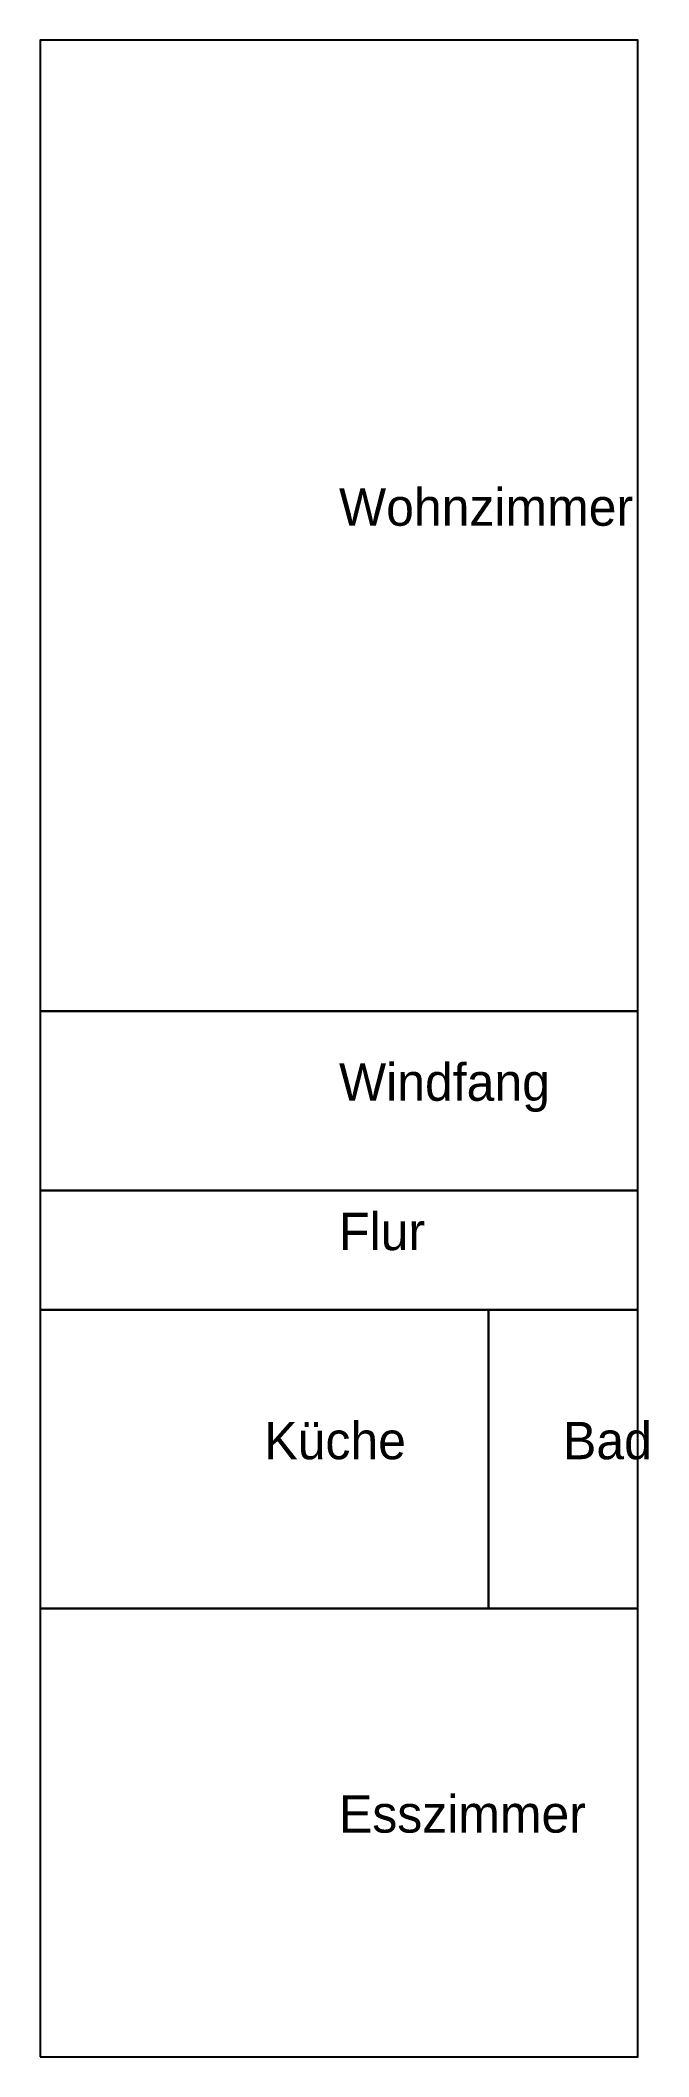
# Model space of a CAD drawing. Header units: metres. Extents: x 0 to 4.1, y -3 to 10.5.
import ezdxf

# ---------------------------------------------------------------- set-up
doc = ezdxf.new("R2010")
doc.units = ezdxf.units.M

msp = doc.modelspace()

# ---------------------------------------------------------------- linework, layer by layer
for points in [[(0, 4), (4, 4), (4, 10.5), (0, 10.5), (0, 4)], [(0, 2.8), (4, 2.8), (4, 4), (0, 4), (0, 2.8)], [(0, 2), (4, 2), (4, 2.8), (0, 2.8), (0, 2)], [(0, 0), (3, 0), (3, 2), (0, 2), (0, 0)], [(3, 0), (4, 0), (4, 2), (3, 2), (3, 0)], [(0, -3), (4, -3), (4, 0), (0, 0), (0, -3)]]:
    msp.add_lwpolyline(points, close=True)

# ---------------------------------------------------------------- texts
for s, p in [('Wohnzimmer', (2, 7.25)), ('Windfang', (2, 3.4)), ('Flur', (2, 2.4)), ('Küche', (1.5, 1)), ('Bad', (3.5, 1)), ('Esszimmer', (2, -1.5))]:
    msp.add_text(s, height=0.25).set_placement(p)

doc.saveas('drawing.dxf')
